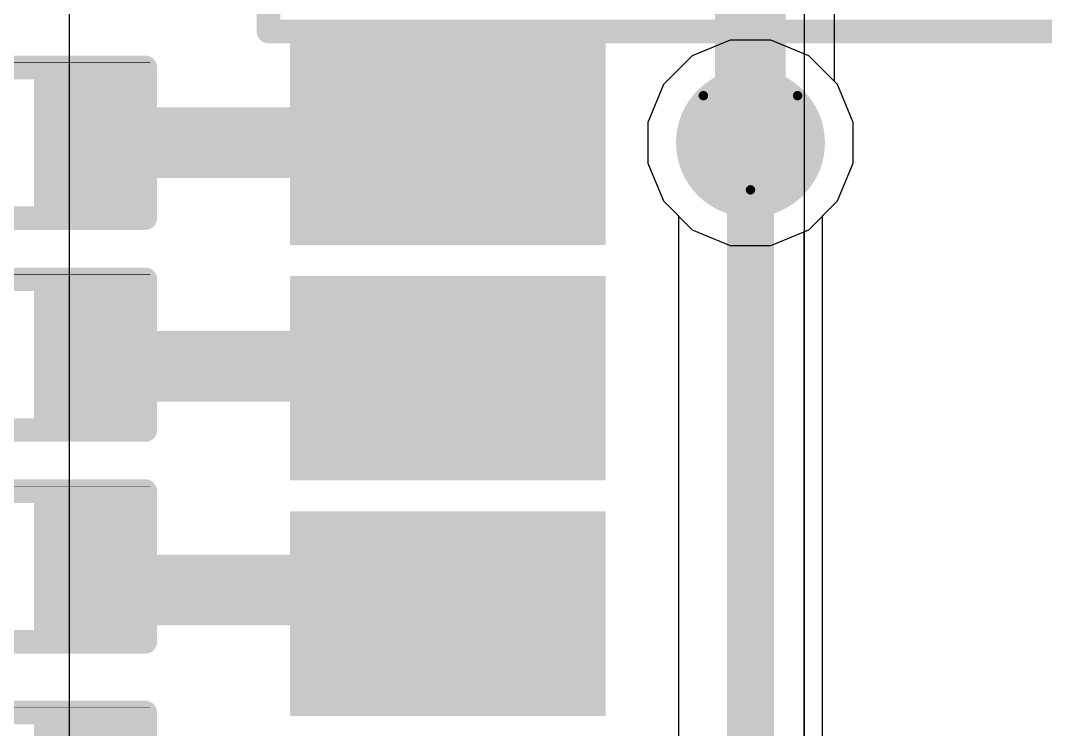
# Model space of a CAD drawing. Header units: inches. Extents: x -6 to 385, y -2 to 98.
# Drawn here: x 31.42 to 36.94, y 12.13 to 15.96 of the extents above; entities that cross this region are included whole.
import ezdxf

# ---------------------------------------------------------------- set-up
doc = ezdxf.new("R2010")
doc.units = ezdxf.units.IN
for name, color, linetype in [('Bottom Layer', 5, 'Continuous'), ('Bottom Overlay', 54, 'Continuous'), ('Bottom Paste', 16, 'Continuous'), ('Bottom Solder', 6, 'Continuous'), ('Drill Drawing', 1, 'Continuous'), ('Layer 1', 16, 'Continuous'), ('Layer 2', 76, 'Continuous'), ('Top Layer', 1, 'Continuous'), ('Top Overlay', 2, 'Continuous'), ('Top Solder', 216, 'Continuous'), ('Via Holes', 16, 'Continuous')]:
    doc.layers.add(name, color=color, linetype=linetype)

# ---------------------------------------------------------------- blocks, each defined once
blk = doc.blocks.new('38_SMD_M______B_9')
at = {"layer": 'Bottom Layer'}
for points in [[(-9.5, -0.81), (-8, -0.81), (-8, -1.71), (-9.5, -1.71)], [(-9.5, -2.08), (-8, -2.08), (-8, -2.98), (-9.5, -2.98)], [(-9.5, -3.35), (-8, -3.35), (-8, -4.25), (-9.5, -4.25)]]:
    blk.add_hatch(color=5, dxfattribs=at).paths.add_polyline_path(points)
at = {"layer": 'Bottom Paste'}
for points in [[(-9.5, -0.81), (-8, -0.81), (-8, -1.71), (-9.5, -1.71)], [(-9.5, -2.08), (-8, -2.08), (-8, -2.98), (-9.5, -2.98)], [(-9.5, -3.35), (-8, -3.35), (-8, -4.25), (-9.5, -4.25)]]:
    blk.add_hatch(color=16, dxfattribs=at).paths.add_polyline_path(points)
at = {"layer": 'Bottom Solder'}
for points in [[(-9.6016, -0.7084), (-7.8984, -0.7084), (-7.8984, -1.8116), (-9.6016, -1.8116)], [(-9.6016, -1.9784), (-7.8984, -1.9784), (-7.8984, -3.0816), (-9.6016, -3.0816)], [(-9.6016, -3.2484), (-7.8984, -3.2484), (-7.8984, -4.3516), (-9.6016, -4.3516)]]:
    blk.add_hatch(color=6, dxfattribs=at).paths.add_polyline_path(points)
blk = doc.blocks.new('R___0402_B_32')
at = {"layer": 'Bottom Layer'}
for points in [[(-0.2413, 0.3175), (-0.2413, -0.3175), (-0.6985, -0.3175), (-0.6985, 0.3175)], [(0.6985, 0.3175), (0.6985, -0.3175), (0.2413, -0.3175), (0.2413, 0.3175)]]:
    blk.add_hatch(color=5, dxfattribs=at).paths.add_polyline_path(points)
at = {"layer": 'Bottom Paste'}
for points in [[(-0.2413, 0.3175), (-0.2413, -0.3175), (-0.6985, -0.3175), (-0.6985, 0.3175)], [(0.6985, 0.3175), (0.6985, -0.3175), (0.2413, -0.3175), (0.2413, 0.3175)]]:
    blk.add_hatch(color=16, dxfattribs=at).paths.add_polyline_path(points)
at = {"layer": 'Bottom Solder'}
for points in [[(-0.1863, 0.3725), (-0.1863, -0.3725), (-0.7535, -0.3725), (-0.7535, 0.3725)], [(0.7535, 0.3725), (0.7535, -0.3725), (0.1863, -0.3725), (0.1863, 0.3725)]]:
    blk.add_hatch(color=6, dxfattribs=at).paths.add_polyline_path(points)
at = {"layer": 'Bottom Overlay'}
for points in [[(-0.7874, -0.4064, 0.127, 0.127, 0), (-0.7874, 0.4064, 0.127, 0.127, 0)], [(-0.7874, 0.4064, 0.127, 0.127, 0), (0.7874, 0.4064, 0.127, 0.127, 0)], [(0.7874, -0.4064, 0.127, 0.127, 0), (0.7874, 0.4064, 0.127, 0.127, 0)], [(-0.8128, 0.4318, 0.00323, 0.00323, 0), (0.8128, 0.4318, 0.00323, 0.00323, 0)], [(-0.7874, -0.4064, 0.127, 0.127, 0), (0.7874, -0.4064, 0.127, 0.127, 0)]]:
    blk.add_lwpolyline(points, format="xyseb", dxfattribs=at)
for points in [[(-0.8191, 0.4064, 0.0635, 0.0635, 1), (-0.7556, 0.4064, 0.0635, 0.0635, 1)], [(-0.8191, 0.4064, 0.0635, 0.0635, 1), (-0.7556, 0.4064, 0.0635, 0.0635, 1)], [(0.7556, 0.4064, 0.0635, 0.0635, 1), (0.8191, 0.4064, 0.0635, 0.0635, 1)], [(0.7556, 0.4064, 0.0635, 0.0635, 1), (0.8191, 0.4064, 0.0635, 0.0635, 1)], [(-0.8136, 0.4318, 0.00161, 0.00161, 1), (-0.812, 0.4318, 0.00161, 0.00161, 1)], [(0.812, 0.4318, 0.00161, 0.00161, 1), (0.8136, 0.4318, 0.00161, 0.00161, 1)], [(-0.8191, -0.4064, 0.0635, 0.0635, 1), (-0.7556, -0.4064, 0.0635, 0.0635, 1)], [(-0.8191, -0.4064, 0.0635, 0.0635, 1), (-0.7556, -0.4064, 0.0635, 0.0635, 1)], [(0.7556, -0.4064, 0.0635, 0.0635, 1), (0.8191, -0.4064, 0.0635, 0.0635, 1)], [(0.7556, -0.4064, 0.0635, 0.0635, 1), (0.8191, -0.4064, 0.0635, 0.0635, 1)]]:
    blk.add_lwpolyline(points, format="xyseb", close=True, dxfattribs=at)
blk = doc.blocks.new('R___0402_B_33')
at = {"layer": 'Bottom Layer'}
for points in [[(-0.2413, 0.3175), (-0.2413, -0.3175), (-0.6985, -0.3175), (-0.6985, 0.3175)], [(0.6985, 0.3175), (0.6985, -0.3175), (0.2413, -0.3175), (0.2413, 0.3175)]]:
    blk.add_hatch(color=5, dxfattribs=at).paths.add_polyline_path(points)
at = {"layer": 'Bottom Paste'}
for points in [[(-0.2413, 0.3175), (-0.2413, -0.3175), (-0.6985, -0.3175), (-0.6985, 0.3175)], [(0.6985, 0.3175), (0.6985, -0.3175), (0.2413, -0.3175), (0.2413, 0.3175)]]:
    blk.add_hatch(color=16, dxfattribs=at).paths.add_polyline_path(points)
at = {"layer": 'Bottom Solder'}
for points in [[(-0.1863, 0.3725), (-0.1863, -0.3725), (-0.7535, -0.3725), (-0.7535, 0.3725)], [(0.7535, 0.3725), (0.7535, -0.3725), (0.1863, -0.3725), (0.1863, 0.3725)]]:
    blk.add_hatch(color=6, dxfattribs=at).paths.add_polyline_path(points)
at = {"layer": 'Bottom Overlay'}
for points in [[(-0.7874, -0.4064, 0.127, 0.127, 0), (-0.7874, 0.4064, 0.127, 0.127, 0)], [(-0.7874, 0.4064, 0.127, 0.127, 0), (0.7874, 0.4064, 0.127, 0.127, 0)], [(0.7874, -0.4064, 0.127, 0.127, 0), (0.7874, 0.4064, 0.127, 0.127, 0)], [(-0.8128, 0.4318, 0.00323, 0.00323, 0), (0.8128, 0.4318, 0.00323, 0.00323, 0)], [(-0.7874, -0.4064, 0.127, 0.127, 0), (0.7874, -0.4064, 0.127, 0.127, 0)]]:
    blk.add_lwpolyline(points, format="xyseb", dxfattribs=at)
for points in [[(-0.8191, 0.4064, 0.0635, 0.0635, 1), (-0.7556, 0.4064, 0.0635, 0.0635, 1)], [(-0.8191, 0.4064, 0.0635, 0.0635, 1), (-0.7556, 0.4064, 0.0635, 0.0635, 1)], [(0.7556, 0.4064, 0.0635, 0.0635, 1), (0.8191, 0.4064, 0.0635, 0.0635, 1)], [(0.7556, 0.4064, 0.0635, 0.0635, 1), (0.8191, 0.4064, 0.0635, 0.0635, 1)], [(-0.8136, 0.4318, 0.00161, 0.00161, 1), (-0.812, 0.4318, 0.00161, 0.00161, 1)], [(0.812, 0.4318, 0.00161, 0.00161, 1), (0.8136, 0.4318, 0.00161, 0.00161, 1)], [(-0.8191, -0.4064, 0.0635, 0.0635, 1), (-0.7556, -0.4064, 0.0635, 0.0635, 1)], [(-0.8191, -0.4064, 0.0635, 0.0635, 1), (-0.7556, -0.4064, 0.0635, 0.0635, 1)], [(0.7556, -0.4064, 0.0635, 0.0635, 1), (0.8191, -0.4064, 0.0635, 0.0635, 1)], [(0.7556, -0.4064, 0.0635, 0.0635, 1), (0.8191, -0.4064, 0.0635, 0.0635, 1)]]:
    blk.add_lwpolyline(points, format="xyseb", close=True, dxfattribs=at)
blk = doc.blocks.new('R___0402_B_34')
at = {"layer": 'Bottom Layer'}
for points in [[(-0.2413, 0.3175), (-0.2413, -0.3175), (-0.6985, -0.3175), (-0.6985, 0.3175)], [(0.6985, 0.3175), (0.6985, -0.3175), (0.2413, -0.3175), (0.2413, 0.3175)]]:
    blk.add_hatch(color=5, dxfattribs=at).paths.add_polyline_path(points)
at = {"layer": 'Bottom Paste'}
for points in [[(-0.2413, 0.3175), (-0.2413, -0.3175), (-0.6985, -0.3175), (-0.6985, 0.3175)], [(0.6985, 0.3175), (0.6985, -0.3175), (0.2413, -0.3175), (0.2413, 0.3175)]]:
    blk.add_hatch(color=16, dxfattribs=at).paths.add_polyline_path(points)
at = {"layer": 'Bottom Solder'}
for points in [[(-0.1863, 0.3725), (-0.1863, -0.3725), (-0.7535, -0.3725), (-0.7535, 0.3725)], [(0.7535, 0.3725), (0.7535, -0.3725), (0.1863, -0.3725), (0.1863, 0.3725)]]:
    blk.add_hatch(color=6, dxfattribs=at).paths.add_polyline_path(points)
at = {"layer": 'Bottom Overlay'}
for points in [[(-0.7874, -0.4064, 0.127, 0.127, 0), (-0.7874, 0.4064, 0.127, 0.127, 0)], [(-0.7874, 0.4064, 0.127, 0.127, 0), (0.7874, 0.4064, 0.127, 0.127, 0)], [(0.7874, -0.4064, 0.127, 0.127, 0), (0.7874, 0.4064, 0.127, 0.127, 0)], [(-0.8128, 0.4318, 0.00323, 0.00323, 0), (0.8128, 0.4318, 0.00323, 0.00323, 0)], [(-0.7874, -0.4064, 0.127, 0.127, 0), (0.7874, -0.4064, 0.127, 0.127, 0)]]:
    blk.add_lwpolyline(points, format="xyseb", dxfattribs=at)
for points in [[(-0.8191, 0.4064, 0.0635, 0.0635, 1), (-0.7556, 0.4064, 0.0635, 0.0635, 1)], [(-0.8191, 0.4064, 0.0635, 0.0635, 1), (-0.7556, 0.4064, 0.0635, 0.0635, 1)], [(0.7556, 0.4064, 0.0635, 0.0635, 1), (0.8191, 0.4064, 0.0635, 0.0635, 1)], [(0.7556, 0.4064, 0.0635, 0.0635, 1), (0.8191, 0.4064, 0.0635, 0.0635, 1)], [(-0.8136, 0.4318, 0.00161, 0.00161, 1), (-0.812, 0.4318, 0.00161, 0.00161, 1)], [(0.812, 0.4318, 0.00161, 0.00161, 1), (0.8136, 0.4318, 0.00161, 0.00161, 1)], [(-0.8191, -0.4064, 0.0635, 0.0635, 1), (-0.7556, -0.4064, 0.0635, 0.0635, 1)], [(-0.8191, -0.4064, 0.0635, 0.0635, 1), (-0.7556, -0.4064, 0.0635, 0.0635, 1)], [(0.7556, -0.4064, 0.0635, 0.0635, 1), (0.8191, -0.4064, 0.0635, 0.0635, 1)], [(0.7556, -0.4064, 0.0635, 0.0635, 1), (0.8191, -0.4064, 0.0635, 0.0635, 1)]]:
    blk.add_lwpolyline(points, format="xyseb", close=True, dxfattribs=at)
blk = doc.blocks.new('R___0402_B_36')
at = {"layer": 'Bottom Layer'}
for points in [[(-0.2413, 0.3175), (-0.2413, -0.3175), (-0.6985, -0.3175), (-0.6985, 0.3175)], [(0.6985, 0.3175), (0.6985, -0.3175), (0.2413, -0.3175), (0.2413, 0.3175)]]:
    blk.add_hatch(color=5, dxfattribs=at).paths.add_polyline_path(points)
at = {"layer": 'Bottom Paste'}
for points in [[(-0.2413, 0.3175), (-0.2413, -0.3175), (-0.6985, -0.3175), (-0.6985, 0.3175)], [(0.6985, 0.3175), (0.6985, -0.3175), (0.2413, -0.3175), (0.2413, 0.3175)]]:
    blk.add_hatch(color=16, dxfattribs=at).paths.add_polyline_path(points)
at = {"layer": 'Bottom Solder'}
for points in [[(-0.1863, 0.3725), (-0.1863, -0.3725), (-0.7535, -0.3725), (-0.7535, 0.3725)], [(0.7535, 0.3725), (0.7535, -0.3725), (0.1863, -0.3725), (0.1863, 0.3725)]]:
    blk.add_hatch(color=6, dxfattribs=at).paths.add_polyline_path(points)
at = {"layer": 'Bottom Overlay'}
for points in [[(-0.7874, -0.4064, 0.127, 0.127, 0), (-0.7874, 0.4064, 0.127, 0.127, 0)], [(-0.7874, 0.4064, 0.127, 0.127, 0), (0.7874, 0.4064, 0.127, 0.127, 0)], [(0.7874, -0.4064, 0.127, 0.127, 0), (0.7874, 0.4064, 0.127, 0.127, 0)], [(-0.8128, 0.4318, 0.00323, 0.00323, 0), (0.8128, 0.4318, 0.00323, 0.00323, 0)], [(-0.7874, -0.4064, 0.127, 0.127, 0), (0.7874, -0.4064, 0.127, 0.127, 0)]]:
    blk.add_lwpolyline(points, format="xyseb", dxfattribs=at)
for points in [[(-0.8191, 0.4064, 0.0635, 0.0635, 1), (-0.7556, 0.4064, 0.0635, 0.0635, 1)], [(-0.8191, 0.4064, 0.0635, 0.0635, 1), (-0.7556, 0.4064, 0.0635, 0.0635, 1)], [(0.7556, 0.4064, 0.0635, 0.0635, 1), (0.8191, 0.4064, 0.0635, 0.0635, 1)], [(0.7556, 0.4064, 0.0635, 0.0635, 1), (0.8191, 0.4064, 0.0635, 0.0635, 1)], [(-0.8136, 0.4318, 0.00161, 0.00161, 1), (-0.812, 0.4318, 0.00161, 0.00161, 1)], [(0.812, 0.4318, 0.00161, 0.00161, 1), (0.8136, 0.4318, 0.00161, 0.00161, 1)], [(-0.8191, -0.4064, 0.0635, 0.0635, 1), (-0.7556, -0.4064, 0.0635, 0.0635, 1)], [(-0.8191, -0.4064, 0.0635, 0.0635, 1), (-0.7556, -0.4064, 0.0635, 0.0635, 1)], [(0.7556, -0.4064, 0.0635, 0.0635, 1), (0.8191, -0.4064, 0.0635, 0.0635, 1)], [(0.7556, -0.4064, 0.0635, 0.0635, 1), (0.8191, -0.4064, 0.0635, 0.0635, 1)]]:
    blk.add_lwpolyline(points, format="xyseb", close=True, dxfattribs=at)
blk = doc.blocks.new('AFC07_S15ECA_00_100')
at = {"layer": 'Top Overlay'}
for points in [[(6.6, -3.8499, 0.127, 0.127, 0), (6.6, 0.4001, 0.127, 0.127, 0)], [(6.6, -3.8499, 0.127, 0.127, 0), (-6.6, -3.8499, 0.127, 0.127, 0)]]:
    blk.add_lwpolyline(points, format="xyseb", dxfattribs=at)
for points in [[(6.5682, 0.4001, 0.0635, 0.0635, 1), (6.6317, 0.4001, 0.0635, 0.0635, 1)], [(6.5682, -3.8499, 0.0635, 0.0635, 1), (6.6317, -3.8499, 0.0635, 0.0635, 1)], [(6.5682, -3.8499, 0.0635, 0.0635, 1), (6.6317, -3.8499, 0.0635, 0.0635, 1)]]:
    blk.add_lwpolyline(points, format="xyseb", close=True, dxfattribs=at)

msp = doc.modelspace()

# ---------------------------------------------------------------- hatches: boundary and pattern name
at = {"layer": 'Bottom Layer'}
h = msp.add_hatch(color=5, dxfattribs=at)
edge = h.paths.add_edge_path()
edge.add_arc((35.3517, 15.3), 0.3, 0, 360)
at = {"layer": 'Bottom Solder'}
h = msp.add_hatch(color=6, dxfattribs=at)
edge = h.paths.add_edge_path()
edge.add_arc((35.3517, 15.3), 0.4016, 0, 360)
at = {"layer": 'Layer 1'}
h = msp.add_hatch(color=16, dxfattribs=at)
edge = h.paths.add_edge_path()
edge.add_arc((35.3517, 15.3), 0.3, 0, 360)
at = {"layer": 'Layer 2'}
h = msp.add_hatch(color=76, dxfattribs=at)
edge = h.paths.add_edge_path()
edge.add_arc((35.3517, 15.3), 0.3, 0, 360)
at = {"layer": 'Top Layer'}
h = msp.add_hatch(color=1, dxfattribs=at)
edge = h.paths.add_edge_path()
edge.add_arc((35.3517, 15.3), 0.3, 0, 360)
at = {"layer": 'Top Solder'}
h = msp.add_hatch(color=216, dxfattribs=at)
edge = h.paths.add_edge_path()
edge.add_arc((35.3517, 15.3), 0.4016, 0, 360)
at = {"layer": 'Via Holes'}
h = msp.add_hatch(color=7, dxfattribs=at)
edge = h.paths.add_edge_path()
edge.add_arc((35.3517, 15.3), 0.15, 0, 360)

# ---------------------------------------------------------------- linework, layer by layer
at = {"layer": 'Bottom Layer'}
for p, q in [((31.6792, 8.246), (31.6792, 26.9748)), ((35.642, 26.9748), (35.642, 8.246)), ((35.8049, 15.6303), (35.8049, 16.2635)), ((35.8214, 15.6138), (35.8049, 15.6303)), ((35.9057, 15.4102), (35.8214, 15.6138)), ((35.9057, 15.1898), (35.9057, 15.4102)), ((35.8214, 14.9862), (35.9057, 15.1898)), ((35.6655, 14.8303), (35.8214, 14.9862)), ((35.642, 14.8206), (35.6655, 14.8303)), ((35.642, 8.246), (35.642, 14.8206))]:
    msp.add_line(p, q, dxfattribs=at)
for points in [[(35.3517, 15.3, 0.381, 0.381, 0), (35.3517, 16.2635, 0.381, 0.381, 0)], [(31.7709, 15.3, 0.381, 0.381, 0), (33.72, 15.3, 0.381, 0.381, 0)], [(31.771, 14.1316, 0.381, 0.381, 0), (31.771, 14.157, 0.381, 0.381, 0)], [(31.771, 14.1316, 0.381, 0.381, 0), (31.8091, 14.0935, 0.381, 0.381, 0)], [(31.8091, 14.0935, 0.381, 0.381, 0), (33.6565, 14.0935, 0.381, 0.381, 0)], [(33.6565, 14.0935, 0.381, 0.381, 0), (33.72, 14.03, 0.381, 0.381, 0)], [(31.771, 12.9251, 0.381, 0.381, 0), (31.771, 13.014, 0.381, 0.381, 0)], [(31.771, 12.9251, 0.381, 0.381, 0), (31.8091, 12.887, 0.381, 0.381, 0)], [(31.8091, 12.887, 0.381, 0.381, 0), (33.593, 12.887, 0.381, 0.381, 0)], [(33.593, 12.887, 0.381, 0.381, 0), (33.72, 12.76, 0.381, 0.381, 0)]]:
    msp.add_lwpolyline(points, format="xyseb", dxfattribs=at)
for points in [[(31.6756, 15.3, 0.1905, 0.1905, 1), (31.8661, 15.3, 0.1905, 0.1905, 1)], [(33.6247, 15.3, 0.1905, 0.1905, 1), (33.8152, 15.3, 0.1905, 0.1905, 1)], [(35.2564, 15.3, 0.1905, 0.1905, 1), (35.4469, 15.3, 0.1905, 0.1905, 1)], [(31.6757, 14.157, 0.1905, 0.1905, 1), (31.8662, 14.157, 0.1905, 0.1905, 1)], [(31.6757, 14.1316, 0.1905, 0.1905, 1), (31.8662, 14.1316, 0.1905, 0.1905, 1)], [(31.6757, 14.1316, 0.1905, 0.1905, 1), (31.8662, 14.1316, 0.1905, 0.1905, 1)], [(31.7138, 14.0935, 0.1905, 0.1905, 1), (31.9043, 14.0935, 0.1905, 0.1905, 1)], [(31.7138, 14.0935, 0.1905, 0.1905, 1), (31.9043, 14.0935, 0.1905, 0.1905, 1)], [(33.5612, 14.0935, 0.1905, 0.1905, 1), (33.7517, 14.0935, 0.1905, 0.1905, 1)], [(33.5612, 14.0935, 0.1905, 0.1905, 1), (33.7517, 14.0935, 0.1905, 0.1905, 1)], [(33.6247, 14.03, 0.1905, 0.1905, 1), (33.8152, 14.03, 0.1905, 0.1905, 1)], [(31.6757, 13.014, 0.1905, 0.1905, 1), (31.8662, 13.014, 0.1905, 0.1905, 1)], [(31.6757, 12.9251, 0.1905, 0.1905, 1), (31.8662, 12.9251, 0.1905, 0.1905, 1)], [(31.6757, 12.9251, 0.1905, 0.1905, 1), (31.8662, 12.9251, 0.1905, 0.1905, 1)], [(31.7138, 12.887, 0.1905, 0.1905, 1), (31.9043, 12.887, 0.1905, 0.1905, 1)], [(31.7138, 12.887, 0.1905, 0.1905, 1), (31.9043, 12.887, 0.1905, 0.1905, 1)], [(33.4978, 12.887, 0.1905, 0.1905, 1), (33.6883, 12.887, 0.1905, 0.1905, 1)], [(33.4978, 12.887, 0.1905, 0.1905, 1), (33.6883, 12.887, 0.1905, 0.1905, 1)], [(33.6248, 12.76, 0.1905, 0.1905, 1), (33.8153, 12.76, 0.1905, 0.1905, 1)]]:
    msp.add_lwpolyline(points, format="xyseb", close=True, dxfattribs=at)
at = {"layer": 'Drill Drawing'}
for points in [[(35.0977, 15.554, 0.0508, 0.0508, 0), (35.6057, 15.554, 0.0508, 0.0508, 0)], [(35.0977, 15.554, 0.0508, 0.0508, 0), (35.3517, 15.046, 0.0508, 0.0508, 0)], [(35.3517, 15.046, 0.0508, 0.0508, 0), (35.6057, 15.554, 0.0508, 0.0508, 0)]]:
    msp.add_lwpolyline(points, format="xyseb", dxfattribs=at)
for points in [[(35.085, 15.554, 0.0254, 0.0254, 1), (35.1104, 15.554, 0.0254, 0.0254, 1)], [(35.085, 15.554, 0.0254, 0.0254, 1), (35.1104, 15.554, 0.0254, 0.0254, 1)], [(35.593, 15.554, 0.0254, 0.0254, 1), (35.6184, 15.554, 0.0254, 0.0254, 1)], [(35.593, 15.554, 0.0254, 0.0254, 1), (35.6184, 15.554, 0.0254, 0.0254, 1)], [(35.339, 15.046, 0.0254, 0.0254, 1), (35.3644, 15.046, 0.0254, 0.0254, 1)], [(35.339, 15.046, 0.0254, 0.0254, 1), (35.3644, 15.046, 0.0254, 0.0254, 1)]]:
    msp.add_lwpolyline(points, format="xyseb", close=True, dxfattribs=at)
at = {"layer": 'Layer 1'}
for p, q in [((35.2415, 15.854), (35.0379, 15.7697)), ((35.4619, 15.854), (35.2415, 15.854)), ((35.6655, 15.7697), (35.4619, 15.854)), ((35.0379, 15.7697), (34.882, 15.6138)), ((35.8214, 15.6138), (35.6655, 15.7697)), ((34.882, 15.6138), (34.7977, 15.4102)), ((35.9057, 15.4102), (35.8214, 15.6138)), ((34.7977, 15.4102), (34.7977, 15.1898)), ((35.9057, 15.1898), (35.9057, 15.4102)), ((34.7977, 15.1898), (34.882, 14.9862)), ((35.8214, 14.9862), (35.9057, 15.1898)), ((34.882, 14.9862), (35.0379, 14.8303)), ((35.6655, 14.8303), (35.8214, 14.9862)), ((35.0379, 14.8303), (35.2415, 14.746)), ((35.4619, 14.746), (35.6655, 14.8303)), ((35.2415, 14.746), (35.4619, 14.746))]:
    msp.add_line(p, q, dxfattribs=at)
at = {"layer": 'Layer 2'}
for p, q in [((35.2415, 15.854), (35.0379, 15.7697)), ((35.4619, 15.854), (35.2415, 15.854)), ((35.6655, 15.7697), (35.4619, 15.854)), ((35.0379, 15.7697), (34.882, 15.6138)), ((35.8214, 15.6138), (35.6655, 15.7697)), ((34.882, 15.6138), (34.7977, 15.4102)), ((35.9057, 15.4102), (35.8214, 15.6138)), ((34.7977, 15.4102), (34.7977, 15.1898)), ((35.9057, 15.1898), (35.9057, 15.4102)), ((34.7977, 15.1898), (34.882, 14.9862)), ((35.8214, 14.9862), (35.9057, 15.1898)), ((34.882, 14.9862), (35.0379, 14.8303)), ((35.6655, 14.8303), (35.8214, 14.9862)), ((35.0379, 14.8303), (35.2415, 14.746)), ((35.4619, 14.746), (35.6655, 14.8303)), ((35.2415, 14.746), (35.4619, 14.746))]:
    msp.add_line(p, q, dxfattribs=at)
at = {"layer": 'Top Layer'}
for p, q in [((35.2415, 15.854), (35.0379, 15.7697)), ((35.4619, 15.854), (35.2415, 15.854)), ((35.6655, 15.7697), (35.4619, 15.854)), ((35.0379, 15.7697), (34.882, 15.6138)), ((35.8214, 15.6138), (35.6655, 15.7697)), ((34.882, 15.6138), (34.7977, 15.4102)), ((35.9057, 15.4102), (35.8214, 15.6138)), ((34.7977, 15.4102), (34.7977, 15.1898)), ((35.9057, 15.1898), (35.9057, 15.4102)), ((34.7977, 15.1898), (34.882, 14.9862)), ((35.8214, 14.9862), (35.9057, 15.1898)), ((34.882, 14.9862), (34.9632, 14.905)), ((35.7402, 14.905), (35.8214, 14.9862)), ((34.9632, 14.905), (34.9632, 11.0334)), ((35.7402, 10.9864), (35.7402, 14.905))]:
    msp.add_line(p, q, dxfattribs=at)
msp.add_lwpolyline([(35.3517, 10.8255, 0.254, 0.254, 0), (35.3517, 15.3, 0.254, 0.254, 0)], format="xyseb", dxfattribs=at)
msp.add_lwpolyline([(35.2882, 15.3, 0.127, 0.127, 1), (35.4152, 15.3, 0.127, 0.127, 1)], format="xyseb", close=True, dxfattribs=at)

# ---------------------------------------------------------------- block references
at = {"rotation": 270}
msp.add_blockref('AFC07_S15ECA_00_100', (36.6023, 22.5), dxfattribs=at)
for name, p in [('38_SMD_M______B_9', (42.47, 16.56)), ('R___0402_B_32', (31.301, 15.3)), ('R___0402_B_33', (31.3011, 14.157)), ('R___0402_B_34', (31.3011, 13.014)), ('R___0402_B_36', (31.301, 11.8202))]:
    msp.add_blockref(name, p)

doc.saveas('drawing.dxf')
